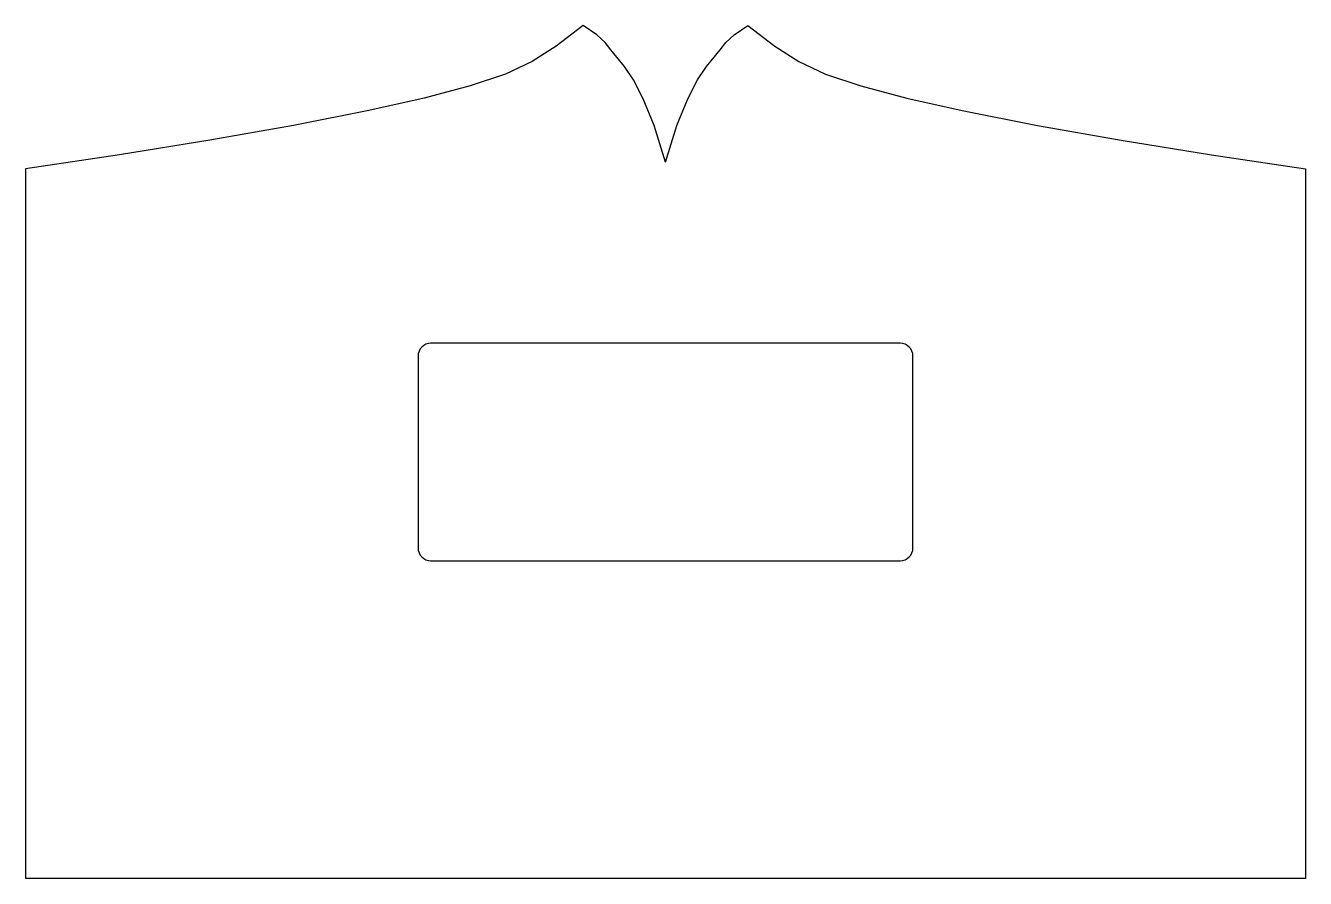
# Model space of a CAD drawing. Extents: x -150 to 150, y -100 to 100.
import ezdxf

# ---------------------------------------------------------------- set-up
doc = ezdxf.new("R2010")
doc.units = 0
doc.header["$MEASUREMENT"] = 0
doc.layers.add('MODELSKETCH_VISIBLE', color=7, linetype='CONTINUOUS')

msp = doc.modelspace()

# ---------------------------------------------------------------- linework, layer by layer
at = {"layer": 'MODELSKETCH_VISIBLE'}
for p, q in [((-150, 66.44), (-150, -100)), ((150, 66.44), (150, -100)), ((55, 25.5), (-55, 25.5)), ((-58, 22.5), (-58, -22.5)), ((58, -22.5), (58, 22.5)), ((-55, -25.5), (55, -25.5)), ((150, -100), (-150, -100))]:
    msp.add_line(p, q, dxfattribs=at)
at = {"layer": 'MODELSKETCH_VISIBLE', "flags": 128}
for points in [[(-19.29, 100), (-25.64, 95.16), (-31.23, 91.55), (-37.49, 88.63), (-45.78, 85.86), (-56.57, 82.99), (-69.54, 80.06), (-87.19, 76.58), (-106.85, 73.11), (-127.97, 69.71), (-150, 66.44)], [(0, 67.98), (-2.68, 76.54), (-5.2, 82.82), (-7.53, 87.29), (-9.61, 90.4), (-11.4, 92.61), (-12.83, 94.35), (-14.15, 96.01), (-16.06, 97.83), (-19.29, 100)], [(0, 67.98), (2.68, 76.54), (5.2, 82.82), (7.53, 87.29), (9.61, 90.4), (11.4, 92.61), (12.83, 94.35), (14.15, 96.01), (16.06, 97.83), (19.29, 100)], [(19.29, 100), (25.64, 95.16), (31.23, 91.55), (37.49, 88.63), (45.78, 85.86), (56.57, 82.99), (69.54, 80.06), (87.19, 76.58), (106.85, 73.11), (127.97, 69.71), (150, 66.44)]]:
    msp.add_lwpolyline(points, dxfattribs=at)
at = {"layer": 'MODELSKETCH_VISIBLE'}
for centre, start, end in [((-55, 22.5), 90, 180), ((55, 22.5), 0, 90), ((-55, -22.5), 180, 270), ((55, -22.5), 270, 0)]:
    msp.add_arc(centre, 3, start, end, dxfattribs=at)

doc.saveas('drawing.dxf')
